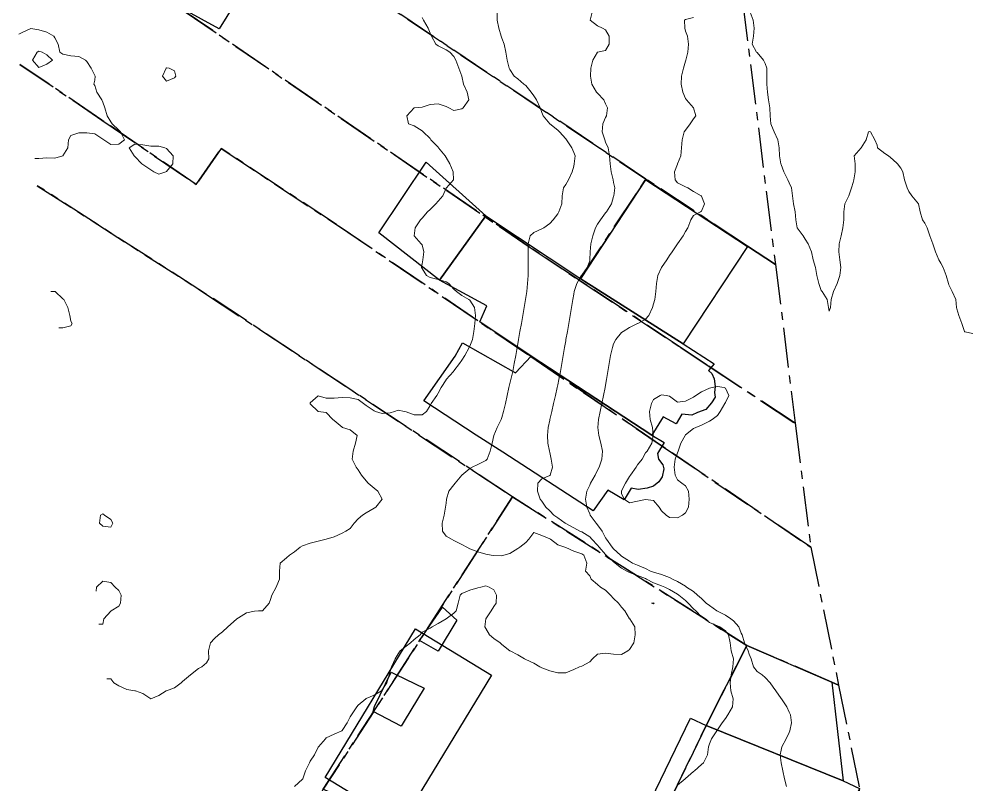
# Model space of a CAD drawing. Header units: centimetres. Extents: x 0 to 642158, y -847 to 649707.
# Drawn here: x 615791 to 615850.5, y 621207.4 to 621255.3 of the extents above; entities that cross this region are included whole.
import ezdxf

# ---------------------------------------------------------------- set-up
doc = ezdxf.new("R2010")
doc.units = ezdxf.units.CM
doc.header["$MEASUREMENT"] = 0
doc.linetypes.add('CENTERX2', pattern=[4, 2.5, -0.5, 0.5, -0.5])
doc.layers.add('SPW_batiments', color=7, linetype='Continuous')
doc.layers.add('SPW_parcellaire cadastral', color=7, linetype='CENTERX2', lineweight=25, true_color=0xff0542)
doc.layers.add('WAL_topographie 0.5', color=253, linetype='Continuous', lineweight=20)

msp = doc.modelspace()

# ---------------------------------------------------------------- linework, layer by layer
at = {"layer": 'SPW_batiments'}
for points in [[(615806.629, 621259.685), (615803.531, 621254.711), (615801.323, 621255.919), (615804.678, 621260.959), (615806.629, 621259.685)], [(615820.253, 621242.995), (615817.338, 621238.968), (615813.543, 621241.923), (615816.509, 621246.366), (615820.253, 621242.995)], [(615836.633, 621241.076), (615832.597, 621234.977), (615826.457, 621238.887), (615826.199, 621239.057), (615830.261, 621245.253), (615836.633, 621241.076)], [(615826.199, 621239.057), (615826.457, 621238.887), (615832.597, 621234.977), (615834.549, 621233.733), (615834.195, 621233.317), (615834.408, 621233.115), (615834.544, 621232.778), (615834.602, 621232.317), (615834.562, 621231.935), (615834.614, 621231.637), (615834.381, 621231.286), (615834.027, 621230.863), (615833.5, 621230.679), (615833.151, 621230.515), (615832.533, 621230.567), (615832.158, 621229.973), (615831.348, 621230.418), (615830.639, 621229.259), (615823.075, 621234.201), (615819.872, 621236.368), (615820.314, 621237.353), (615817.338, 621238.968), (615820.253, 621242.995), (615826.199, 621239.057)], [(615822.101, 621233.168), (615823.075, 621234.201), (615830.639, 621229.259), (615831.422, 621228.799), (615830.99, 621228.114), (615831.064, 621227.762), (615831.324, 621227.404), (615831.388, 621227.161), (615831.285, 621226.653), (615831.078, 621226.331), (615830.745, 621226.059), (615830.354, 621225.935), (615829.782, 621225.858), (615829.354, 621225.951), (615828.903, 621225.21), (615827.895, 621225.812), (615826.972, 621224.522), (615821.309, 621228.192), (615819.648, 621229.269), (615816.351, 621231.403), (615818.319, 621234.208), (615818.773, 621235.043), (615822.101, 621233.168)], [(615818.429, 621217.686), (615817.257, 621215.732), (615816.096, 621216.409), (615817.533, 621218.486), (615818.429, 621217.686)], [(615814.939, 621204.925), (615810.175, 621207.824), (615815.842, 621217.136), (615820.607, 621214.237), (615814.939, 621204.925)], [(615841.912, 621213.799), (615842.624, 621207.623), (615834.048, 621211.08), (615836.597, 621216.088), (615841.912, 621213.799)], [(615814.597, 621214.276), (615816.373, 621213.407), (615815.123, 621211.353), (615814.933, 621211.041), (615813.197, 621211.96), (615813.268, 621212.263), (615814.309, 621214.417), (615814.597, 621214.276)], [(615834.048, 621211.08), (615842.624, 621207.623), (615843.655, 621207.131), (615839.878, 621198.777), (615831.712, 621202.61), (615829.327, 621203.82), (615833.059, 621211.545), (615834.048, 621211.08)]]:
    msp.add_lwpolyline(points, dxfattribs=at)
at = {"layer": 'SPW_parcellaire cadastral'}
for points in [[(615830.273, 621245.292), (615805.374, 621262.005), (615809.134, 621267.653), (615822.639, 621258.683), (615829.763, 621259.614), (615835.827, 621260.408), (615838.386, 621239.948), (615836.632, 621241.104), (615830.273, 621245.292)], [(615801.282, 621255.857), (615805.374, 621262.005), (615830.273, 621245.292), (615826.087, 621238.964), (615822.953, 621241.055), (615801.282, 621255.857)], [(615801.282, 621255.857), (615822.953, 621241.055), (615826.087, 621238.964), (615832.429, 621234.774), (615834.117, 621233.645), (615839.63, 621230.004), (615840.602, 621222.237), (615831.289, 621228.577), (615830.856, 621228.872), (615823.056, 621234.181), (615810.882, 621242.449), (615803.672, 621247.21), (615802.094, 621244.958), (615796.193, 621248.994), (615791.062, 621252.476)], [(615791.062, 621252.476), (615796.193, 621248.994), (615802.094, 621244.958), (615803.672, 621247.21), (615810.882, 621242.449), (615823.056, 621234.181), (615830.856, 621228.872), (615831.289, 621228.577), (615840.602, 621222.237), (615842.345, 621213.612), (615841.912, 621213.799), (615836.597, 621216.088), (615821.922, 621225.394), (615802.692, 621238.119), (615792.146, 621244.882)], [(615839.63, 621230.004), (615834.117, 621233.645), (615832.429, 621234.774), (615826.087, 621238.964), (615830.273, 621245.292), (615836.632, 621241.104), (615838.386, 621239.948), (615839.63, 621230.004)], [(615792.146, 621244.882), (615802.692, 621238.119), (615821.922, 621225.394), (615810.061, 621207.085), (615807.636, 621202.763)], [(615841.885, 621197.833), (615841.98, 621197.003), (615839.969, 621192.925), (615837.569, 621194.062), (615828.88, 621198.176), (615810.061, 621207.085), (615821.922, 621225.394), (615836.597, 621216.088), (615834.051, 621211.079), (615831.984, 621206.8), (615830.305, 621203.325), (615831.713, 621202.61), (615839.856, 621198.787), (615841.885, 621197.833)], [(615831.984, 621206.8), (615834.051, 621211.079), (615836.597, 621216.088), (615841.912, 621213.799), (615842.345, 621213.612), (615843.655, 621207.131), (615842.64, 621201.8), (615841.485, 621202.33), (615833.429, 621206.12), (615831.984, 621206.8)]]:
    msp.add_lwpolyline(points, dxfattribs=at)
at = {"layer": 'WAL_topographie 0.5'}
for points in [[(615808.25, 621207.265), (615808.75, 621207.724), (615808.779, 621207.75), (615808.938, 621208.25), (615809.188, 621208.75), (615809.25, 621208.844), (615809.515, 621209.25), (615809.75, 621209.729), (615809.764, 621209.75), (615810.2, 621210.25), (615810.25, 621210.298), (615810.75, 621210.547), (615811.223, 621210.75), (615811.25, 621210.766), (615811.552, 621211.25), (615811.75, 621211.614), (615811.835, 621211.75), (615812.174, 621212.25), (615812.25, 621212.357), (615812.732, 621212.75), (615812.75, 621212.765), (615813.25, 621212.989), (615813.71, 621213.25), (615813.75, 621213.306), (615814.046, 621213.75), (615814.186, 621214.25), (615814.25, 621214.458), (615814.338, 621214.75), (615814.56, 621215.25), (615814.75, 621215.564), (615814.875, 621215.75), (615815.25, 621216.046), (615815.534, 621216.25), (615815.75, 621216.455), (615816.125, 621216.75), (615816.25, 621216.932), (615816.75, 621217.173), (615816.875, 621217.25), (615817.25, 621217.464), (615817.75, 621217.75), (615817.75, 621217.75), (615818.25, 621218.104), (615818.38, 621218.25), (615818.516, 621218.75), (615818.639, 621219.25), (615818.75, 621219.336), (615819.25, 621219.561), (615819.75, 621219.705), (615819.929, 621219.75), (615820.25, 621219.819), (615820.464, 621219.75), (615820.75, 621219.574), (615820.917, 621219.25), (615820.886, 621218.75), (615820.75, 621218.529), (615820.571, 621218.25), (615820.25, 621217.764), (615820.241, 621217.75), (615820.185, 621217.25), (615820.25, 621217.148), (615820.48, 621216.75), (615820.75, 621216.53), (615821.144, 621216.25), (615821.25, 621216.157), (615821.75, 621215.759), (615821.764, 621215.75), (615822.25, 621215.504), (615822.667, 621215.25), (615822.75, 621215.211), (615823.25, 621214.982), (615823.625, 621214.75), (615823.75, 621214.69), (615824.25, 621214.5), (615824.75, 621214.372), (615825.25, 621214.371), (615825.75, 621214.59), (615826.113, 621214.75), (615826.25, 621214.802), (615826.75, 621215.075), (615826.925, 621215.25), (615827.25, 621215.545), (615827.75, 621215.609), (615828.25, 621215.554), (615828.75, 621215.523), (615829.135, 621215.75), (615829.25, 621215.838), (615829.509, 621216.25), (615829.602, 621216.75), (615829.57, 621217.25), (615829.264, 621217.75), (615829.25, 621217.764), (615828.962, 621218.25), (615828.75, 621218.486), (615828.553, 621218.75), (615828.25, 621219.037), (615828.047, 621219.25), (615827.75, 621219.544), (615827.42, 621219.75), (615827.25, 621219.905), (615826.837, 621220.25), (615826.75, 621220.45), (615826.489, 621220.75), (615826.568, 621221.25), (615826.381, 621221.75), (615826.25, 621221.833), (615825.75, 621222.003), (615825.25, 621222.222), (615825.2, 621222.25), (615824.75, 621222.389), (615824.301, 621222.75), (615824.25, 621222.776), (615823.75, 621222.978), (615823.25, 621223.161), (615822.939, 621222.75), (615822.75, 621222.531), (615822.375, 621222.25), (615822.25, 621222.169), (615821.75, 621221.85), (615821.375, 621221.75), (615821.25, 621221.712), (615820.75, 621221.721), (615820.583, 621221.75), (615820.25, 621221.804), (615819.75, 621221.945), (615819.25, 621222.148), (615819.054, 621222.25), (615818.75, 621222.409), (615818.25, 621222.671), (615818.091, 621222.75), (615817.75, 621222.942), (615817.528, 621223.25), (615817.51, 621223.75), (615817.626, 621224.25), (615817.725, 621224.75), (615817.75, 621225), (615817.772, 621225.25), (615817.928, 621225.75), (615818.25, 621226.152), (615818.322, 621226.25), (615818.737, 621226.75), (615818.75, 621226.765), (615819.25, 621227.179), (615819.398, 621227.25), (615819.75, 621227.428), (615820.25, 621227.67), (615820.331, 621227.75), (615820.525, 621228.25), (615820.642, 621228.75), (615820.75, 621229.25), (615820.75, 621229.25), (615820.963, 621229.75), (615821.207, 621230.25), (615821.25, 621230.358), (615821.361, 621230.75), (615821.476, 621231.25), (615821.583, 621231.75), (615821.694, 621232.25), (615821.75, 621232.492), (615821.811, 621232.75), (615821.927, 621233.25), (615822.03, 621233.75), (615822.123, 621234.25), (615822.209, 621234.75), (615822.25, 621234.989), (615822.294, 621235.25), (615822.382, 621235.75), (615822.471, 621236.25), (615822.559, 621236.75), (615822.646, 621237.25), (615822.731, 621237.75), (615822.75, 621237.882), (615822.803, 621238.25), (615822.86, 621238.75), (615822.895, 621239.25), (615822.901, 621239.75), (615822.897, 621240.25), (615822.888, 621240.75), (615822.888, 621241.25), (615823.02, 621241.75), (615823.25, 621241.944), (615823.75, 621242.187), (615823.875, 621242.25), (615824.25, 621242.519), (615824.471, 621242.75), (615824.75, 621243.125), (615824.824, 621243.25), (615825.006, 621243.75), (615825.033, 621244.25), (615825.115, 621244.75), (615825.25, 621244.968), (615825.433, 621245.25), (615825.661, 621245.75), (615825.75, 621246.098), (615825.779, 621246.25), (615825.831, 621246.75), (615825.75, 621246.952), (615825.641, 621247.25), (615825.299, 621247.75), (615825.25, 621247.815), (615824.862, 621248.25), (615824.75, 621248.352), (615824.263, 621248.75), (615824.25, 621248.763), (615823.84, 621249.25), (615823.75, 621249.466), (615823.649, 621249.75), (615823.42, 621250.25), (615823.25, 621250.511), (615823.082, 621250.75), (615822.75, 621251.166), (615822.628, 621251.25), (615822.25, 621251.576), (615822.016, 621251.75), (615821.75, 621252.155), (615821.712, 621252.25), (615821.583, 621252.75), (615821.502, 621253.25), (615821.383, 621253.75), (615821.25, 621254.125), (615821.206, 621254.25), (615821.049, 621254.75), (615820.963, 621255.25), (615820.964, 621255.75)], [(615832.25, 621207.343), (615832.74, 621207.75), (615832.75, 621207.758), (615833.25, 621208.197), (615833.31, 621208.25), (615833.75, 621208.629), (615833.877, 621208.75), (615834.134, 621209.25), (615834.186, 621209.75), (615834.25, 621209.922), (615834.374, 621210.25), (615834.715, 621210.75), (615834.75, 621210.8), (615835.06, 621211.25), (615835.25, 621211.52), (615835.402, 621211.75), (615835.688, 621212.25), (615835.732, 621212.75), (615835.603, 621213.25), (615835.556, 621213.75), (615835.614, 621214.25), (615835.724, 621214.75), (615835.75, 621215.25), (615835.613, 621215.75), (615835.549, 621216.25), (615835.456, 621216.75), (615835.25, 621217.006), (615834.901, 621217.25), (615834.75, 621217.326), (615834.25, 621217.533), (615833.939, 621217.75), (615833.75, 621217.879), (615833.39, 621218.25), (615833.25, 621218.387), (615832.921, 621218.75), (615832.75, 621218.902), (615832.326, 621219.25), (615832.25, 621219.301), (615831.75, 621219.595), (615831.452, 621219.75), (615831.25, 621219.836), (615830.75, 621220.018), (615830.316, 621220.25), (615830.25, 621220.281), (615829.75, 621220.479), (615829.25, 621220.656), (615829.077, 621220.75), (615828.75, 621220.927), (615828.342, 621221.25), (615828.25, 621221.325), (615827.793, 621221.75), (615827.75, 621221.795), (615827.335, 621222.25), (615827.25, 621222.364), (615826.886, 621222.75), (615826.75, 621222.892), (615826.25, 621223.202), (615826.14, 621223.25), (615825.75, 621223.456), (615825.25, 621223.73), (615825.216, 621223.75), (615824.75, 621224.082), (615824.497, 621224.25), (615824.25, 621224.513), (615823.997, 621224.75), (615823.75, 621225.129), (615823.642, 621225.25), (615823.479, 621225.75), (615823.497, 621226.25), (615823.75, 621226.524), (615824.25, 621226.73), (615824.269, 621226.75), (615824.418, 621227.25), (615824.337, 621227.75), (615824.25, 621228.17), (615824.233, 621228.25), (615824.139, 621228.75), (615824.102, 621229.25), (615824.157, 621229.75), (615824.25, 621230.196), (615824.261, 621230.25), (615824.377, 621230.75), (615824.494, 621231.25), (615824.607, 621231.75), (615824.713, 621232.25), (615824.75, 621232.422), (615824.822, 621232.75), (615824.924, 621233.25), (615825.009, 621233.75), (615825.091, 621234.25), (615825.176, 621234.75), (615825.25, 621235.167), (615825.265, 621235.25), (615825.353, 621235.75), (615825.441, 621236.25), (615825.528, 621236.75), (615825.611, 621237.25), (615825.69, 621237.75), (615825.75, 621238.083), (615825.784, 621238.25), (615825.953, 621238.75), (615826.227, 621239.25), (615826.25, 621239.285), (615826.603, 621239.75), (615826.75, 621240.173), (615826.766, 621240.25), (615826.778, 621240.75), (615826.829, 621241.25), (615826.948, 621241.75), (615827.119, 621242.25), (615827.25, 621242.483), (615827.426, 621242.75), (615827.75, 621243.175), (615827.812, 621243.25), (615828.112, 621243.75), (615828.25, 621244.201), (615828.265, 621244.25), (615828.317, 621244.75), (615828.25, 621245.083), (615828.225, 621245.25), (615828.097, 621245.75), (615828.024, 621246.25), (615827.991, 621246.75), (615827.905, 621247.25), (615827.75, 621247.603), (615827.695, 621247.75), (615827.534, 621248.25), (615827.572, 621248.75), (615827.75, 621249.15), (615827.804, 621249.25), (615827.862, 621249.75), (615827.75, 621250.014), (615827.641, 621250.25), (615827.25, 621250.68), (615827.185, 621250.75), (615826.88, 621251.25), (615826.805, 621251.75), (615826.814, 621252.25), (615826.95, 621252.75), (615827.25, 621253.25), (615827.25, 621253.25), (615827.75, 621253.35), (615827.972, 621253.75), (615827.981, 621254.25), (615827.75, 621254.652), (615827.562, 621254.75), (615827.25, 621254.903), (615826.791, 621255.25), (615826.898, 621255.75)], [(615836.811, 621255.75), (615836.995, 621255.25), (615837.062, 621254.75), (615837.009, 621254.25), (615836.931, 621253.75), (615837.209, 621253.25), (615837.25, 621253.217), (615837.644, 621252.75), (615837.75, 621252.529), (615837.845, 621252.25), (615837.844, 621251.75), (615837.851, 621251.25), (615837.889, 621250.75), (615837.947, 621250.25), (615838.046, 621249.75), (615838.061, 621249.25), (615838.089, 621248.75), (615838.25, 621248.393), (615838.309, 621248.25), (615838.541, 621247.75), (615838.623, 621247.25), (615838.644, 621246.75), (615838.735, 621246.25), (615838.75, 621246.212), (615838.921, 621245.75), (615839.167, 621245.25), (615839.25, 621245.062), (615839.385, 621244.75), (615839.454, 621244.25), (615839.511, 621243.75), (615839.623, 621243.25), (615839.669, 621242.75), (615839.75, 621242.25), (615839.75, 621242.25), (615840.128, 621241.75), (615840.25, 621241.543), (615840.443, 621241.25), (615840.652, 621240.75), (615840.75, 621240.25), (615840.75, 621240.25), (615840.889, 621239.75), (615840.987, 621239.25), (615841.1, 621238.75), (615841.25, 621238.321), (615841.313, 621238.25), (615841.63, 621237.75), (615841.712, 621237.25), (615841.75, 621237.036), (615841.833, 621237.25), (615841.886, 621237.75), (615842.03, 621238.25), (615842.25, 621238.75), (615842.25, 621238.75), (615842.431, 621239.25), (615842.476, 621239.75), (615842.431, 621240.25), (615842.361, 621240.75), (615842.388, 621241.25), (615842.512, 621241.75), (615842.609, 621242.25), (615842.682, 621242.75), (615842.669, 621243.25), (615842.737, 621243.75), (615842.75, 621243.786), (615842.982, 621244.25), (615843.159, 621244.75), (615843.25, 621245.083), (615843.303, 621245.25), (615843.383, 621245.75), (615843.375, 621246.25), (615843.312, 621246.75), (615843.75, 621247.25), (615843.75, 621247.25), (615844.071, 621247.75), (615844.219, 621248.25), (615844.25, 621248.279), (615844.333, 621248.25), (615844.607, 621247.75), (615844.75, 621247.417), (615844.783, 621247.25), (615845.25, 621246.9), (615845.464, 621246.75), (615845.75, 621246.528), (615846.028, 621246.25), (615846.25, 621245.984), (615846.367, 621245.75), (615846.468, 621245.25), (615846.629, 621244.75), (615846.75, 621244.528), (615846.935, 621244.25), (615847.25, 621243.864), (615847.339, 621243.75), (615847.457, 621243.25), (615847.591, 621242.75), (615847.75, 621242.531), (615847.891, 621242.25), (615848.05, 621241.75), (615848.25, 621241.25), (615848.25, 621241.25), (615848.417, 621240.75), (615848.622, 621240.25), (615848.75, 621240.042), (615848.896, 621239.75), (615849.086, 621239.25), (615849.222, 621238.75), (615849.25, 621238.678), (615849.464, 621238.25), (615849.68, 621237.75), (615849.736, 621237.25), (615849.75, 621237.167), (615849.869, 621236.75), (615850.07, 621236.25), (615850.236, 621235.75), (615850.25, 621235.728), (615850.75, 621235.625)], [(615796.5, 621214.01), (615796.75, 621214.01), (615796.936, 621213.75), (615797.25, 621213.554), (615797.75, 621213.331), (615798.25, 621213.26), (615798.306, 621213.25), (615798.75, 621213.076), (615799.25, 621212.75), (615799.75, 621212.968), (615800.214, 621213.25), (615800.25, 621213.26), (615800.75, 621213.43), (615801.15, 621213.75), (615801.25, 621213.837), (615801.75, 621214.25), (615801.75, 621214.25), (615802.25, 621214.646), (615802.446, 621214.75), (615802.75, 621215), (615802.896, 621215.25), (615802.87, 621215.75), (615803, 621216.25), (615803.25, 621216.533), (615803.49, 621216.75), (615803.75, 621216.955), (615804.09, 621217.25), (615804.25, 621217.404), (615804.638, 621217.75), (615804.75, 621217.827), (615805.25, 621218.137), (615805.75, 621218.24), (615806, 621218.25), (615806.25, 621218.27), (615806.671, 621218.75), (615806.75, 621218.975), (615806.843, 621219.25), (615807.1, 621219.75), (615807.25, 621220.103), (615807.318, 621220.25), (615807.311, 621220.75), (615807.364, 621221.25), (615807.75, 621221.588), (615807.947, 621221.75), (615808.25, 621221.958), (615808.618, 621222.25), (615808.75, 621222.336), (615809.25, 621222.505), (615809.75, 621222.629), (615810.25, 621222.75), (615810.25, 621222.75), (615810.75, 621222.903), (615811.25, 621223.123), (615811.467, 621223.25), (615811.75, 621223.423), (615812.004, 621223.75), (615812.25, 621224.013), (615812.525, 621224.25), (615812.75, 621224.387), (615813.25, 621224.68), (615813.348, 621224.75), (615813.743, 621225.25), (615813.472, 621225.75), (615813.25, 621225.941), (615812.875, 621226.25), (615812.75, 621226.407), (615812.451, 621226.75), (615812.25, 621227.087), (615812.116, 621227.25), (615811.881, 621227.75), (615811.927, 621228.25), (615812.09, 621228.75), (615812.194, 621229.25), (615811.75, 621229.589), (615811.275, 621229.75), (615811.25, 621229.762), (615810.75, 621230.173), (615810.659, 621230.25), (615810.25, 621230.679), (615809.75, 621230.75), (615809.75, 621230.75), (615809.25, 621231.225), (615809.241, 621231.25), (615809.25, 621231.288), (615809.75, 621231.725), (615810.25, 621231.576), (615810.75, 621231.583), (615811.25, 621231.618), (615811.75, 621231.6), (615812.25, 621231.493), (615812.59, 621231.25), (615812.75, 621231.114), (615813.25, 621230.778), (615813.336, 621230.75), (615813.75, 621230.61), (615814.25, 621230.649), (615814.53, 621230.75), (615814.75, 621230.82), (615815.143, 621230.75), (615815.25, 621230.728), (615815.75, 621230.533), (615816.25, 621230.541), (615816.521, 621230.75), (615816.75, 621231.109), (615816.81, 621231.25), (615817.172, 621231.75), (615817.25, 621231.886), (615817.45, 621232.25), (615817.75, 621232.734), (615817.763, 621232.75), (615818.218, 621233.25), (615818.25, 621233.284), (615818.604, 621233.75), (615818.75, 621233.965), (615818.921, 621234.25), (615819.211, 621234.75), (615819.25, 621234.836), (615819.402, 621235.25), (615819.497, 621235.75), (615819.557, 621236.25), (615819.594, 621236.75), (615819.537, 621237.25), (615819.25, 621237.705), (615819.182, 621237.75), (615818.75, 621238.004), (615818.406, 621238.25), (615818.25, 621238.406), (615817.927, 621238.75), (615817.75, 621238.855), (615817.25, 621239.014), (615816.75, 621239.128), (615816.531, 621239.25), (615816.25, 621239.7), (615816.212, 621239.75), (615816.25, 621240), (615816.298, 621240.25), (615816.37, 621240.75), (615816.25, 621241.178), (615816.2, 621241.25), (615815.75, 621241.75), (615815.75, 621241.75), (615815.75, 621241.75), (615815.809, 621242.25), (615816.157, 621242.75), (615816.25, 621242.843), (615816.6, 621243.25), (615816.75, 621243.382), (615817.118, 621243.75), (615817.25, 621243.924), (615817.542, 621244.25), (615817.75, 621244.726), (615817.776, 621244.75), (615818.218, 621245.25), (615818.194, 621245.75), (615817.992, 621246.25), (615817.75, 621246.657), (615817.697, 621246.75), (615817.288, 621247.25), (615817.25, 621247.299), (615816.805, 621247.75), (615816.75, 621247.841), (615816.311, 621248.25), (615816.25, 621248.326), (615815.75, 621248.632), (615815.408, 621248.75), (615815.298, 621249.25), (615815.75, 621249.75), (615815.75, 621249.75), (615816.25, 621249.809), (615816.75, 621249.958), (615817.25, 621250.016), (615817.75, 621249.837), (615817.923, 621249.75), (615818.25, 621249.601), (615818.75, 621249.687), (615818.833, 621249.75), (615819.181, 621250.25), (615819.067, 621250.75), (615818.856, 621251.25), (615818.75, 621251.75), (615818.75, 621251.75), (615818.563, 621252.25), (615818.369, 621252.75), (615818.25, 621252.971), (615818, 621253.25), (615817.75, 621253.398), (615817.25, 621253.637), (615817.117, 621253.75), (615816.833, 621254.25), (615816.75, 621254.442), (615816.626, 621254.75), (615816.35, 621255.25), (615816.25, 621255.417)], [(615839.07, 621207.25), (615838.963, 621207.75), (615838.857, 621208.25), (615838.75, 621208.75), (615838.75, 621208.75), (615838.688, 621209.25), (615838.75, 621209.539), (615838.795, 621209.75), (615839.068, 621210.25), (615839.25, 621210.64), (615839.299, 621210.75), (615839.396, 621211.25), (615839.334, 621211.75), (615839.25, 621211.917), (615839.094, 621212.25), (615838.761, 621212.75), (615838.75, 621212.766), (615838.412, 621213.25), (615838.25, 621213.479), (615838.055, 621213.75), (615837.75, 621214.088), (615837.566, 621214.25), (615837.25, 621214.469), (615837.022, 621214.75), (615836.869, 621215.25), (615836.75, 621215.538), (615836.683, 621215.75), (615836.451, 621216.25), (615836.301, 621216.75), (615836.25, 621216.868), (615836.098, 621217.25), (615835.75, 621217.635), (615835.587, 621217.75), (615835.25, 621217.98), (615834.75, 621218.233), (615834.72, 621218.25), (615834.25, 621218.588), (615834.056, 621218.75), (615833.75, 621219.033), (615833.509, 621219.25), (615833.25, 621219.463), (615832.824, 621219.75), (615832.75, 621219.802), (615832.25, 621220.105), (615831.948, 621220.25), (615831.75, 621220.354), (615831.25, 621220.532), (615830.75, 621220.673), (615830.554, 621220.75), (615830.25, 621220.913), (615829.75, 621221.119), (615829.423, 621221.25), (615829.25, 621221.367), (615828.75, 621221.691), (615828.676, 621221.75), (615828.25, 621222.149), (615828.152, 621222.25), (615827.801, 621222.75), (615827.75, 621222.838), (615827.526, 621223.25), (615827.25, 621223.645), (615827.157, 621223.75), (615826.789, 621224.25), (615826.75, 621224.333), (615826.568, 621224.75), (615826.498, 621225.25), (615826.577, 621225.75), (615826.75, 621226.121), (615826.812, 621226.25), (615827.097, 621226.75), (615827.25, 621227.065), (615827.346, 621227.25), (615827.516, 621227.75), (615827.55, 621228.25), (615827.441, 621228.75), (615827.316, 621229.25), (615827.254, 621229.75), (615827.303, 621230.25), (615827.406, 621230.75), (615827.513, 621231.25), (615827.625, 621231.75), (615827.727, 621232.25), (615827.75, 621232.387), (615827.81, 621232.75), (615827.889, 621233.25), (615827.972, 621233.75), (615828.063, 621234.25), (615828.175, 621234.75), (615828.25, 621234.987), (615828.383, 621235.25), (615828.75, 621235.683), (615828.848, 621235.75), (615829.25, 621235.997), (615829.75, 621236.244), (615829.764, 621236.25), (615830.25, 621236.528), (615830.459, 621236.75), (615830.679, 621237.25), (615830.75, 621237.489), (615830.829, 621237.75), (615830.897, 621238.25), (615830.926, 621238.75), (615831.014, 621239.25), (615831.242, 621239.75), (615831.25, 621239.764), (615831.583, 621240.25), (615831.75, 621240.508), (615831.913, 621240.75), (615832.25, 621241.25), (615832.25, 621241.25), (615832.6, 621241.75), (615832.75, 621242.009), (615832.89, 621242.25), (615833.087, 621242.75), (615833.25, 621243.009), (615833.683, 621243.25), (615833.75, 621243.298), (615833.933, 621243.75), (615833.75, 621244.225), (615833.73, 621244.25), (615833.25, 621244.529), (615832.898, 621244.75), (615832.75, 621244.814), (615832.25, 621245.063), (615832.1, 621245.25), (615832.068, 621245.75), (615832.25, 621246.232), (615832.26, 621246.25), (615832.471, 621246.75), (615832.512, 621247.25), (615832.552, 621247.75), (615832.679, 621248.25), (615832.75, 621248.36), (615833.055, 621248.75), (615833.25, 621249.071), (615833.396, 621249.25), (615833.264, 621249.75), (615833.25, 621249.763), (615832.818, 621250.25), (615832.75, 621250.347), (615832.596, 621250.75), (615832.479, 621251.25), (615832.495, 621251.75), (615832.626, 621252.25), (615832.75, 621252.672), (615832.779, 621252.75), (615832.905, 621253.25), (615832.946, 621253.75), (615832.868, 621254.25), (615832.75, 621254.558), (615832.703, 621254.75), (615832.689, 621255.25), (615832.75, 621255.294), (615833.25, 621255.424)], [(615792, 621246.586), (615792.25, 621246.586), (615792.75, 621246.625), (615793.25, 621246.616), (615793.75, 621246.75), (615793.75, 621246.75), (615794.068, 621247.25), (615794.107, 621247.75), (615794.25, 621248.036), (615794.75, 621248.192), (615795.25, 621248.203), (615795.75, 621248.135), (615796.25, 621247.806), (615796.311, 621247.75), (615796.75, 621247.46), (615797.25, 621247.474), (615797.612, 621247.75), (615797.352, 621248.25), (615797.25, 621248.35), (615796.835, 621248.75), (615796.75, 621248.875), (615796.529, 621249.25), (615796.371, 621249.75), (615796.25, 621250.118), (615796.189, 621250.25), (615795.869, 621250.75), (615795.75, 621251.167), (615795.679, 621251.25), (615795.75, 621251.5), (615795.772, 621251.75), (615795.75, 621251.783), (615795.531, 621252.25), (615795.25, 621252.659), (615795.163, 621252.75), (615794.75, 621252.966), (615794.25, 621253.01), (615793.75, 621253.119), (615793.55, 621253.25), (615793.444, 621253.75), (615793.25, 621254.139), (615793.173, 621254.25), (615792.75, 621254.506), (615792.25, 621254.652), (615791.75, 621254.726), (615791.25, 621254.506), (615791.244, 621254.5), (615791, 621254.382)], [(615793.094, 621252.75), (615792.75, 621252.5), (615792.25, 621252.286), (615791.856, 621252.75), (615792.145, 621253.25), (615792.25, 621253.303), (615792.45, 621253.25), (615792.75, 621253.073), (615793.094, 621252.75)], [(615800.75, 621251.645), (615800.83, 621251.75), (615800.75, 621252.083), (615800.417, 621252.25), (615800.25, 621252.267), (615800.211, 621252.25), (615800, 621251.75), (615800.25, 621251.438), (615800.75, 621251.645)], [(615799.75, 621245.604), (615800.206, 621245.75), (615800.25, 621245.763), (615800.628, 621246.25), (615800.661, 621246.75), (615800.25, 621247.216), (615800.136, 621247.25), (615799.75, 621247.349), (615799.25, 621247.362), (615798.75, 621247.441), (615798.25, 621247.481), (615797.904, 621247.25), (615798.22, 621246.75), (615798.25, 621246.717), (615798.702, 621246.25), (615798.75, 621246.21), (615799.25, 621245.87), (615799.441, 621245.75), (615799.75, 621245.604)], [(615793.5, 621235.974), (615793.75, 621235.974), (615794.25, 621236.107), (615794.327, 621236.25), (615794.25, 621236.393), (615794.176, 621236.75), (615794.067, 621237.25), (615793.807, 621237.75), (615793.75, 621237.806), (615793.265, 621238.25), (615793.25, 621238.262), (615793, 621238.262)], [(615832.558, 621224.25), (615832.25, 621224.09), (615831.75, 621224.107), (615831.542, 621224.25), (615831.25, 621224.53), (615831.101, 621224.75), (615830.75, 621225.169), (615830.25, 621225.222), (615829.75, 621225.119), (615829.25, 621225.027), (615828.903, 621225.25), (615828.75, 621225.617), (615828.737, 621225.75), (615828.75, 621225.781), (615829.004, 621226.25), (615829.25, 621226.678), (615829.31, 621226.75), (615829.666, 621227.25), (615829.75, 621227.4), (615830.035, 621227.75), (615830.25, 621228.144), (615830.35, 621228.25), (615830.652, 621228.75), (615830.726, 621229.25), (615830.684, 621229.75), (615830.538, 621230.25), (615830.493, 621230.75), (615830.617, 621231.25), (615830.75, 621231.491), (615831.167, 621231.75), (615831.25, 621231.794), (615831.55, 621231.75), (615831.75, 621231.696), (615832.25, 621231.325), (615832.75, 621231.384), (615833.25, 621231.639), (615833.409, 621231.75), (615833.75, 621231.967), (615834.25, 621232.207), (615834.427, 621232.25), (615834.75, 621232.299), (615835.173, 621232.25), (615835.25, 621232.214), (615835.474, 621231.75), (615835.25, 621231.302), (615835.225, 621231.25), (615834.919, 621230.75), (615834.75, 621230.487), (615834.429, 621230.25), (615834.25, 621230.139), (615833.75, 621229.878), (615833.397, 621229.75), (615833.25, 621229.672), (615832.75, 621229.274), (615832.731, 621229.25), (615832.471, 621228.75), (615832.291, 621228.25), (615832.25, 621228.156), (615832.112, 621227.75), (615832.033, 621227.25), (615832.097, 621226.75), (615832.25, 621226.46), (615832.516, 621226.25), (615832.75, 621226.091), (615832.937, 621225.75), (615832.989, 621225.25), (615832.947, 621224.75), (615832.75, 621224.389), (615832.558, 621224.25)], [(615796.878, 621223.75), (615796.75, 621223.5), (615796.25, 621223.559), (615796.04, 621223.75), (615796.096, 621224.25), (615796.25, 621224.333), (615796.361, 621224.25), (615796.75, 621223.97), (615796.878, 621223.75)], [(615795.825, 621219.5), (615795.863, 621219.75), (615796.25, 621220.12), (615796.75, 621220.028), (615797.028, 621219.75), (615797.25, 621219.536), (615797.39, 621219.25), (615797.353, 621218.75), (615797.25, 621218.562), (615796.774, 621218.25), (615796.75, 621218.229), (615796.324, 621217.75), (615796.25, 621217.416), (615796, 621217.416)], [(615830.75, 621218.707), (615830.784, 621218.75), (615830.75, 621218.771), (615830.625, 621218.75), (615830.75, 621218.707)]]:
    msp.add_lwpolyline(points, dxfattribs=at)

doc.saveas('drawing.dxf')
